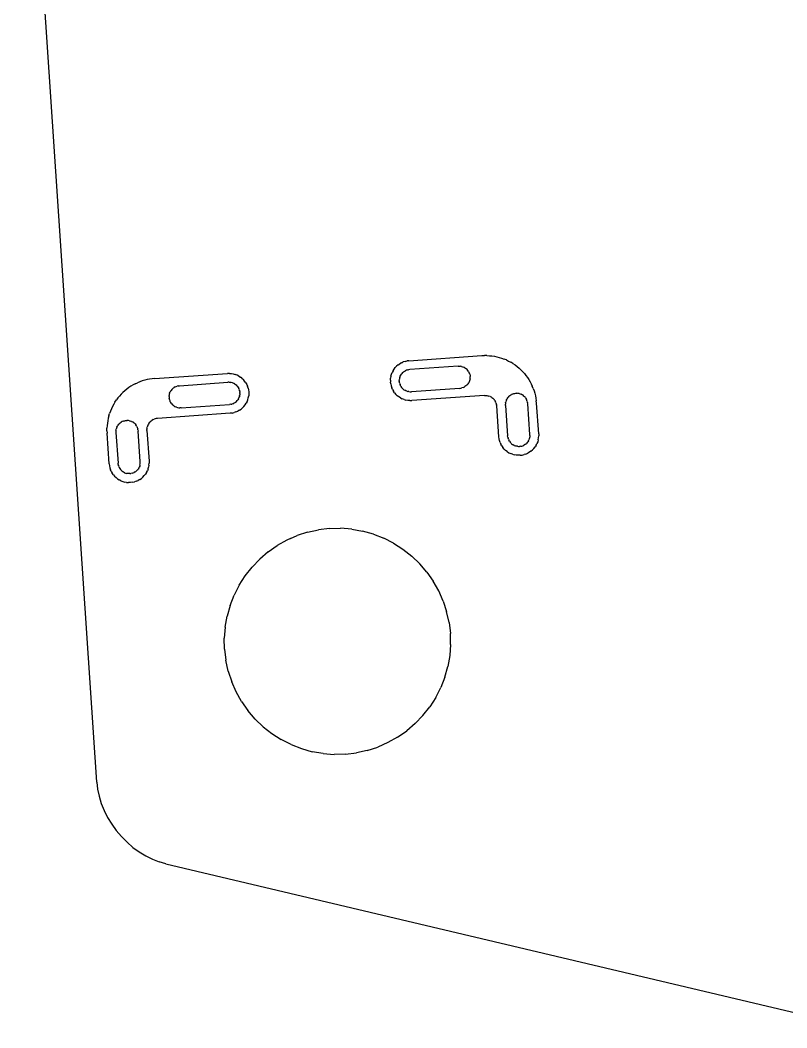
# Model space of a CAD drawing. Extents: x -45 to 62, y -48 to 31.
# Drawn here: x -44.65 to -27.38, y -12.59 to 10.12 of the extents above; entities that cross this region are included whole.
import ezdxf

# ---------------------------------------------------------------- set-up
doc = ezdxf.new("R2010")
doc.units = 0

msp = doc.modelspace()

# ---------------------------------------------------------------- linework, layer by layer
for p, q in [((-42.93, -7.056), (-44.655, 18.778)), ((-35.894, 2.443), (-34.253, 2.558)), ((-34.253, 2.558), (-34.196, 2.561)), ((-34.14, 2.56), (-34.196, 2.561)), ((-34.14, 2.56), (-34.083, 2.557)), ((-34.083, 2.557), (-34.027, 2.552)), ((-34.027, 2.552), (-33.971, 2.543)), ((-33.971, 2.543), (-33.915, 2.532)), ((-33.915, 2.532), (-33.86, 2.518)), ((-33.86, 2.518), (-33.806, 2.501)), ((-33.806, 2.501), (-33.753, 2.482)), ((-36.23, 2.255), (-36.202, 2.29)), ((-36.202, 2.29), (-36.172, 2.321)), ((-36.138, 2.35), (-36.172, 2.321)), ((-36.138, 2.35), (-36.102, 2.375)), ((-36.063, 2.397), (-36.102, 2.375)), ((-36.063, 2.397), (-36.023, 2.415)), ((-35.981, 2.428), (-36.023, 2.415)), ((-35.981, 2.428), (-35.938, 2.438)), ((-35.894, 2.443), (-35.938, 2.438)), ((-34.788, 2.32), (-35.875, 2.244)), ((-34.788, 2.32), (-34.758, 2.321)), ((-34.758, 2.321), (-34.734, 2.319)), ((-34.71, 2.314), (-34.734, 2.319)), ((-34.71, 2.314), (-34.686, 2.308)), ((-34.686, 2.308), (-34.663, 2.299)), ((-34.641, 2.288), (-34.663, 2.299)), ((-34.641, 2.288), (-34.621, 2.275)), ((-34.621, 2.275), (-34.602, 2.26)), ((-33.7, 2.46), (-33.753, 2.482)), ((-33.7, 2.46), (-33.649, 2.435)), ((-33.649, 2.435), (-33.599, 2.409)), ((-33.551, 2.379), (-33.599, 2.409)), ((-33.551, 2.379), (-33.504, 2.348)), ((-33.504, 2.348), (-33.458, 2.314)), ((-33.458, 2.314), (-33.415, 2.277)), ((-33.373, 2.239), (-33.415, 2.277)), ((-41.625, 2.042), (-39.984, 2.157)), ((-39.94, 2.158), (-39.984, 2.157)), ((-39.94, 2.158), (-39.896, 2.155)), ((-39.896, 2.155), (-39.852, 2.147)), ((-39.852, 2.147), (-39.81, 2.135)), ((-39.769, 2.119), (-39.81, 2.135)), ((-39.729, 2.099), (-39.769, 2.119)), ((-39.729, 2.099), (-39.692, 2.075)), ((-39.658, 2.048), (-39.692, 2.075)), ((-39.658, 2.048), (-39.626, 2.017)), ((-36.313, 2.007), (-36.309, 2.051)), ((-36.301, 2.095), (-36.309, 2.051)), ((-36.301, 2.095), (-36.289, 2.137)), ((-36.289, 2.137), (-36.273, 2.178)), ((-36.253, 2.218), (-36.273, 2.178)), ((-36.253, 2.218), (-36.23, 2.255)), ((-36.106, 2.05), (-36.11, 2.026)), ((-36.1, 2.074), (-36.106, 2.05)), ((-36.1, 2.074), (-36.091, 2.096)), ((-36.091, 2.096), (-36.08, 2.118)), ((-36.08, 2.118), (-36.066, 2.139)), ((-36.066, 2.139), (-36.051, 2.158)), ((-36.051, 2.158), (-36.034, 2.176)), ((-36.034, 2.176), (-36.016, 2.192)), ((-36.016, 2.192), (-35.996, 2.206)), ((-35.996, 2.206), (-35.974, 2.218)), ((-35.952, 2.228), (-35.974, 2.218)), ((-35.928, 2.235), (-35.952, 2.228)), ((-35.928, 2.235), (-35.904, 2.241)), ((-35.875, 2.244), (-35.904, 2.241)), ((-34.584, 2.243), (-34.602, 2.26)), ((-34.568, 2.224), (-34.584, 2.243)), ((-34.554, 2.204), (-34.568, 2.224)), ((-34.554, 2.204), (-34.542, 2.182)), ((-34.532, 2.16), (-34.542, 2.182)), ((-34.524, 2.137), (-34.532, 2.16)), ((-34.524, 2.137), (-34.519, 2.113)), ((-34.519, 2.113), (-34.516, 2.088)), ((-34.518, 2.039), (-34.516, 2.064)), ((-34.516, 2.064), (-34.516, 2.088)), ((-33.373, 2.239), (-33.333, 2.199)), ((-33.295, 2.157), (-33.333, 2.199)), ((-33.295, 2.157), (-33.259, 2.113)), ((-33.259, 2.113), (-33.226, 2.067)), ((-33.226, 2.067), (-33.194, 2.02)), ((-42.206, 1.837), (-42.252, 1.804)), ((-42.159, 1.868), (-42.206, 1.837)), ((-42.11, 1.897), (-42.159, 1.868)), ((-42.06, 1.924), (-42.11, 1.897)), ((-42.06, 1.924), (-42.009, 1.948)), ((-41.956, 1.969), (-42.009, 1.948)), ((-41.903, 1.988), (-41.956, 1.969)), ((-41.848, 2.005), (-41.903, 1.988)), ((-41.793, 2.018), (-41.848, 2.005)), ((-41.738, 2.029), (-41.793, 2.018)), ((-41.682, 2.037), (-41.738, 2.029)), ((-41.625, 2.042), (-41.682, 2.037)), ((-41.203, 1.829), (-41.222, 1.813)), ((-41.203, 1.829), (-41.183, 1.843)), ((-41.161, 1.855), (-41.183, 1.843)), ((-41.161, 1.855), (-41.139, 1.865)), ((-41.139, 1.865), (-41.116, 1.873)), ((-41.092, 1.878), (-41.116, 1.873)), ((-41.092, 1.878), (-41.063, 1.881)), ((-41.063, 1.881), (-39.975, 1.957)), ((-39.946, 1.958), (-39.975, 1.957)), ((-39.946, 1.958), (-39.921, 1.956)), ((-39.897, 1.952), (-39.921, 1.956)), ((-39.873, 1.945), (-39.897, 1.952)), ((-39.873, 1.945), (-39.851, 1.936)), ((-39.829, 1.925), (-39.851, 1.936)), ((-39.829, 1.925), (-39.808, 1.912)), ((-39.808, 1.912), (-39.789, 1.897)), ((-39.789, 1.897), (-39.771, 1.88)), ((-39.771, 1.88), (-39.755, 1.861)), ((-39.755, 1.861), (-39.741, 1.841)), ((-39.741, 1.841), (-39.729, 1.82)), ((-39.719, 1.797), (-39.729, 1.82)), ((-39.597, 1.984), (-39.626, 2.017)), ((-39.572, 1.948), (-39.597, 1.984)), ((-39.572, 1.948), (-39.55, 1.909)), ((-39.55, 1.909), (-39.532, 1.869)), ((-39.519, 1.827), (-39.532, 1.869)), ((-39.519, 1.827), (-39.509, 1.784)), ((-36.313, 2.007), (-36.312, 1.963)), ((-36.306, 1.919), (-36.312, 1.963)), ((-36.306, 1.919), (-36.297, 1.876)), ((-36.297, 1.876), (-36.283, 1.834)), ((-36.265, 1.793), (-36.283, 1.834)), ((-36.112, 2.001), (-36.11, 2.026)), ((-36.112, 2.001), (-36.112, 1.977)), ((-36.109, 1.953), (-36.112, 1.977)), ((-36.104, 1.929), (-36.109, 1.953)), ((-36.104, 1.929), (-36.096, 1.905)), ((-36.086, 1.883), (-36.096, 1.905)), ((-36.074, 1.861), (-36.086, 1.883)), ((-36.074, 1.861), (-36.06, 1.841)), ((-36.06, 1.841), (-36.044, 1.823)), ((-36.027, 1.806), (-36.044, 1.823)), ((-34.753, 1.821), (-35.84, 1.745)), ((-34.753, 1.821), (-34.724, 1.825)), ((-34.724, 1.825), (-34.7, 1.83)), ((-34.676, 1.838), (-34.7, 1.83)), ((-34.676, 1.838), (-34.654, 1.847)), ((-34.633, 1.86), (-34.654, 1.847)), ((-34.612, 1.874), (-34.633, 1.86)), ((-34.594, 1.889), (-34.612, 1.874)), ((-34.577, 1.907), (-34.594, 1.889)), ((-34.562, 1.926), (-34.577, 1.907)), ((-34.562, 1.926), (-34.549, 1.947)), ((-34.537, 1.969), (-34.549, 1.947)), ((-34.529, 1.992), (-34.537, 1.969)), ((-34.522, 2.015), (-34.529, 1.992)), ((-34.518, 2.039), (-34.522, 2.015)), ((-33.194, 2.02), (-33.165, 1.971)), ((-33.165, 1.971), (-33.139, 1.921)), ((-33.139, 1.921), (-33.115, 1.87)), ((-33.093, 1.817), (-33.115, 1.87)), ((-33.093, 1.817), (-33.074, 1.764)), ((-42.452, 1.604), (-42.486, 1.559)), ((-42.416, 1.648), (-42.452, 1.604)), ((-42.378, 1.69), (-42.416, 1.648)), ((-42.338, 1.73), (-42.378, 1.69)), ((-42.296, 1.768), (-42.338, 1.73)), ((-42.252, 1.804), (-42.296, 1.768)), ((-41.3, 1.639), (-41.298, 1.663)), ((-41.3, 1.639), (-41.299, 1.614)), ((-41.299, 1.614), (-41.296, 1.59)), ((-41.294, 1.687), (-41.298, 1.663)), ((-41.287, 1.711), (-41.294, 1.687)), ((-41.287, 1.711), (-41.278, 1.734)), ((-41.267, 1.756), (-41.278, 1.734)), ((-41.267, 1.756), (-41.254, 1.776)), ((-41.239, 1.795), (-41.254, 1.776)), ((-41.222, 1.813), (-41.239, 1.795)), ((-39.736, 1.584), (-39.725, 1.606)), ((-39.725, 1.606), (-39.716, 1.629)), ((-39.719, 1.797), (-39.712, 1.774)), ((-39.709, 1.653), (-39.716, 1.629)), ((-39.707, 1.75), (-39.712, 1.774)), ((-39.709, 1.653), (-39.705, 1.677)), ((-39.707, 1.75), (-39.704, 1.726)), ((-39.703, 1.701), (-39.705, 1.677)), ((-39.703, 1.701), (-39.704, 1.726)), ((-39.526, 1.565), (-39.514, 1.608)), ((-39.514, 1.608), (-39.506, 1.651)), ((-39.509, 1.784), (-39.504, 1.74)), ((-39.503, 1.696), (-39.506, 1.651)), ((-39.504, 1.74), (-39.503, 1.696)), ((-36.265, 1.793), (-36.244, 1.755)), ((-36.219, 1.719), (-36.244, 1.755)), ((-36.219, 1.719), (-36.19, 1.685)), ((-36.19, 1.685), (-36.158, 1.655)), ((-36.123, 1.627), (-36.158, 1.655)), ((-36.086, 1.604), (-36.123, 1.627)), ((-36.086, 1.604), (-36.047, 1.584)), ((-36.027, 1.806), (-36.007, 1.791)), ((-36.007, 1.791), (-35.987, 1.777)), ((-35.965, 1.766), (-35.987, 1.777)), ((-35.942, 1.757), (-35.965, 1.766)), ((-35.942, 1.757), (-35.918, 1.751)), ((-35.894, 1.747), (-35.918, 1.751)), ((-35.894, 1.747), (-35.87, 1.745)), ((-35.87, 1.745), (-35.84, 1.745)), ((-34.19, 1.66), (-35.831, 1.545)), ((-34.19, 1.66), (-34.165, 1.661)), ((-34.165, 1.661), (-34.14, 1.659)), ((-34.14, 1.659), (-34.116, 1.654)), ((-34.116, 1.654), (-34.092, 1.648)), ((-34.068, 1.638), (-34.092, 1.648)), ((-34.068, 1.638), (-34.046, 1.627)), ((-34.046, 1.627), (-34.025, 1.614)), ((-34.025, 1.614), (-34.005, 1.598)), ((-34.005, 1.598), (-33.987, 1.581)), ((-33.673, 1.605), (-33.686, 1.584)), ((-33.658, 1.624), (-33.673, 1.605)), ((-33.641, 1.641), (-33.658, 1.624)), ((-33.641, 1.641), (-33.623, 1.657)), ((-33.623, 1.657), (-33.602, 1.671)), ((-33.602, 1.671), (-33.581, 1.683)), ((-33.559, 1.693), (-33.581, 1.683)), ((-33.559, 1.693), (-33.535, 1.701)), ((-33.535, 1.701), (-33.511, 1.706)), ((-33.511, 1.706), (-33.487, 1.709)), ((-33.487, 1.709), (-33.463, 1.71)), ((-33.438, 1.708), (-33.463, 1.71)), ((-33.414, 1.703), (-33.438, 1.708)), ((-33.414, 1.703), (-33.39, 1.697)), ((-33.39, 1.697), (-33.368, 1.688)), ((-33.346, 1.677), (-33.368, 1.688)), ((-33.325, 1.664), (-33.346, 1.677)), ((-33.306, 1.648), (-33.325, 1.664)), ((-33.306, 1.648), (-33.288, 1.631)), ((-33.272, 1.613), (-33.288, 1.631)), ((-33.272, 1.613), (-33.258, 1.593)), ((-33.258, 1.593), (-33.246, 1.571)), ((-33.074, 1.764), (-33.058, 1.71)), ((-33.058, 1.71), (-33.045, 1.655)), ((-33.045, 1.655), (-33.034, 1.599)), ((-33.034, 1.599), (-33.026, 1.543)), ((-42.574, 1.413), (-42.599, 1.362)), ((-42.547, 1.463), (-42.574, 1.413)), ((-42.518, 1.512), (-42.547, 1.463)), ((-42.518, 1.512), (-42.486, 1.559)), ((-41.291, 1.566), (-41.296, 1.59)), ((-41.291, 1.566), (-41.283, 1.543)), ((-41.274, 1.52), (-41.283, 1.543)), ((-41.262, 1.499), (-41.274, 1.52)), ((-41.248, 1.479), (-41.262, 1.499)), ((-41.248, 1.479), (-41.232, 1.46)), ((-41.214, 1.443), (-41.232, 1.46)), ((-41.195, 1.428), (-41.214, 1.443)), ((-41.174, 1.415), (-41.195, 1.428)), ((-41.174, 1.415), (-41.152, 1.404)), ((-41.129, 1.395), (-41.152, 1.404)), ((-41.129, 1.395), (-41.106, 1.388)), ((-41.106, 1.388), (-41.082, 1.384)), ((-41.082, 1.384), (-41.057, 1.382)), ((-41.028, 1.382), (-41.057, 1.382)), ((-41.028, 1.382), (-39.94, 1.459)), ((-39.911, 1.462), (-39.94, 1.459)), ((-39.911, 1.462), (-39.887, 1.467)), ((-39.864, 1.475), (-39.887, 1.467)), ((-39.864, 1.475), (-39.841, 1.485)), ((-39.82, 1.497), (-39.841, 1.485)), ((-39.8, 1.511), (-39.82, 1.497)), ((-39.8, 1.511), (-39.781, 1.527)), ((-39.781, 1.527), (-39.764, 1.544)), ((-39.764, 1.544), (-39.749, 1.564)), ((-39.736, 1.584), (-39.749, 1.564)), ((-39.644, 1.381), (-39.677, 1.352)), ((-39.613, 1.413), (-39.644, 1.381)), ((-39.613, 1.413), (-39.586, 1.448)), ((-39.586, 1.448), (-39.562, 1.485)), ((-39.542, 1.524), (-39.562, 1.485)), ((-39.542, 1.524), (-39.526, 1.565)), ((-36.005, 1.568), (-36.047, 1.584)), ((-36.005, 1.568), (-35.963, 1.556)), ((-35.919, 1.548), (-35.963, 1.556)), ((-35.875, 1.544), (-35.919, 1.548)), ((-35.875, 1.544), (-35.831, 1.545)), ((-33.987, 1.581), (-33.971, 1.562)), ((-33.957, 1.541), (-33.971, 1.562)), ((-33.957, 1.541), (-33.944, 1.52)), ((-33.934, 1.497), (-33.944, 1.52)), ((-33.934, 1.497), (-33.927, 1.473)), ((-33.927, 1.473), (-33.921, 1.448)), ((-33.918, 1.424), (-33.921, 1.448)), ((-33.87, 0.73), (-33.918, 1.424)), ((-33.717, 1.491), (-33.719, 1.467)), ((-33.719, 1.438), (-33.719, 1.467)), ((-33.719, 1.438), (-33.671, 0.749)), ((-33.717, 1.491), (-33.713, 1.516)), ((-33.706, 1.539), (-33.713, 1.516)), ((-33.698, 1.562), (-33.706, 1.539)), ((-33.698, 1.562), (-33.686, 1.584)), ((-33.236, 1.549), (-33.246, 1.571)), ((-33.229, 1.526), (-33.236, 1.549)), ((-33.229, 1.526), (-33.223, 1.502)), ((-33.22, 1.472), (-33.223, 1.502)), ((-33.172, 0.784), (-33.22, 1.472)), ((-33.02, 1.486), (-33.026, 1.543)), ((-32.972, 0.793), (-33.02, 1.486)), ((-42.671, 1.148), (-42.682, 1.092)), ((-42.657, 1.203), (-42.671, 1.148)), ((-42.657, 1.203), (-42.64, 1.257)), ((-42.621, 1.31), (-42.64, 1.257)), ((-42.599, 1.362), (-42.621, 1.31)), ((-41.612, 1.136), (-41.635, 1.129)), ((-41.587, 1.142), (-41.612, 1.136)), ((-41.562, 1.145), (-41.587, 1.142)), ((-39.921, 1.259), (-41.562, 1.145)), ((-39.878, 1.265), (-39.921, 1.259)), ((-39.878, 1.265), (-39.834, 1.274)), ((-39.792, 1.288), (-39.834, 1.274)), ((-39.792, 1.288), (-39.752, 1.306)), ((-39.713, 1.327), (-39.752, 1.306)), ((-39.713, 1.327), (-39.677, 1.352)), ((-42.696, 0.98), (-42.699, 0.923)), ((-42.699, 0.866), (-42.699, 0.923)), ((-42.69, 1.036), (-42.696, 0.98)), ((-42.682, 1.092), (-42.69, 1.036)), ((-42.485, 0.925), (-42.492, 0.902)), ((-42.476, 0.948), (-42.485, 0.925)), ((-42.476, 0.948), (-42.465, 0.97)), ((-42.465, 0.97), (-42.452, 0.991)), ((-42.437, 1.01), (-42.452, 0.991)), ((-42.437, 1.01), (-42.42, 1.028)), ((-42.42, 1.028), (-42.401, 1.044)), ((-42.401, 1.044), (-42.381, 1.058)), ((-42.36, 1.07), (-42.381, 1.058)), ((-42.337, 1.079), (-42.36, 1.07)), ((-42.337, 1.079), (-42.314, 1.087)), ((-42.314, 1.087), (-42.29, 1.092)), ((-42.266, 1.095), (-42.29, 1.092)), ((-42.266, 1.095), (-42.241, 1.096)), ((-42.217, 1.094), (-42.241, 1.096)), ((-42.193, 1.09), (-42.217, 1.094)), ((-42.193, 1.09), (-42.169, 1.083)), ((-42.146, 1.074), (-42.169, 1.083)), ((-42.146, 1.074), (-42.124, 1.063)), ((-42.104, 1.05), (-42.124, 1.063)), ((-42.104, 1.05), (-42.084, 1.035)), ((-42.067, 1.018), (-42.084, 1.035)), ((-42.067, 1.018), (-42.051, 0.999)), ((-42.037, 0.979), (-42.051, 0.999)), ((-42.025, 0.958), (-42.037, 0.979)), ((-42.025, 0.958), (-42.015, 0.935)), ((-42.015, 0.935), (-42.007, 0.912)), ((-42.002, 0.888), (-42.007, 0.912)), ((-41.798, 0.922), (-41.799, 0.897)), ((-41.798, 0.922), (-41.793, 0.947)), ((-41.786, 0.971), (-41.793, 0.947)), ((-41.777, 0.994), (-41.786, 0.971)), ((-41.766, 1.017), (-41.777, 0.994)), ((-41.752, 1.038), (-41.766, 1.017)), ((-41.737, 1.058), (-41.752, 1.038)), ((-41.737, 1.058), (-41.72, 1.076)), ((-41.701, 1.092), (-41.72, 1.076)), ((-41.701, 1.092), (-41.68, 1.106)), ((-41.658, 1.118), (-41.68, 1.106)), ((-41.658, 1.118), (-41.635, 1.129)), ((-42.699, 0.866), (-42.697, 0.81)), ((-42.648, 0.116), (-42.697, 0.81)), ((-42.496, 0.878), (-42.498, 0.853)), ((-42.498, 0.853), (-42.497, 0.824)), ((-42.497, 0.824), (-42.449, 0.135)), ((-42.496, 0.878), (-42.492, 0.902)), ((-42.002, 0.888), (-41.998, 0.859)), ((-41.95, 0.17), (-41.998, 0.859)), ((-41.799, 0.872), (-41.799, 0.897)), ((-41.799, 0.872), (-41.75, 0.179)), ((-33.864, 0.686), (-33.87, 0.73)), ((-33.855, 0.643), (-33.864, 0.686)), ((-33.667, 0.72), (-33.671, 0.749)), ((-33.667, 0.72), (-33.662, 0.696)), ((-33.654, 0.673), (-33.662, 0.696)), ((-33.184, 0.682), (-33.193, 0.66)), ((-33.177, 0.706), (-33.184, 0.682)), ((-33.173, 0.73), (-33.177, 0.706)), ((-33.171, 0.755), (-33.173, 0.73)), ((-33.171, 0.755), (-33.172, 0.784)), ((-32.982, 0.661), (-32.974, 0.705)), ((-32.974, 0.705), (-32.971, 0.749)), ((-32.972, 0.793), (-32.971, 0.749)), ((-33.841, 0.601), (-33.855, 0.643)), ((-33.841, 0.601), (-33.824, 0.561)), ((-33.802, 0.522), (-33.824, 0.561)), ((-33.802, 0.522), (-33.777, 0.486)), ((-33.748, 0.453), (-33.777, 0.486)), ((-33.654, 0.673), (-33.644, 0.65)), ((-33.632, 0.629), (-33.644, 0.65)), ((-33.632, 0.629), (-33.618, 0.609)), ((-33.602, 0.59), (-33.618, 0.609)), ((-33.602, 0.59), (-33.589, 0.577)), ((-33.589, 0.577), (-33.585, 0.573)), ((-33.585, 0.573), (-33.565, 0.558)), ((-33.565, 0.558), (-33.545, 0.545)), ((-33.523, 0.534), (-33.545, 0.545)), ((-33.523, 0.534), (-33.5, 0.525)), ((-33.476, 0.518), (-33.5, 0.525)), ((-33.452, 0.514), (-33.476, 0.518)), ((-33.452, 0.514), (-33.428, 0.512)), ((-33.428, 0.512), (-33.403, 0.512)), ((-33.379, 0.515), (-33.403, 0.512)), ((-33.379, 0.515), (-33.355, 0.521)), ((-33.355, 0.521), (-33.332, 0.528)), ((-33.332, 0.528), (-33.309, 0.538)), ((-33.288, 0.55), (-33.309, 0.538)), ((-33.268, 0.564), (-33.288, 0.55)), ((-33.268, 0.564), (-33.249, 0.58)), ((-33.232, 0.598), (-33.249, 0.58)), ((-33.232, 0.598), (-33.217, 0.617)), ((-33.204, 0.638), (-33.217, 0.617)), ((-33.204, 0.638), (-33.193, 0.66)), ((-33.081, 0.466), (-33.112, 0.435)), ((-33.081, 0.466), (-33.054, 0.501)), ((-33.03, 0.538), (-33.054, 0.501)), ((-33.03, 0.538), (-33.01, 0.578)), ((-32.994, 0.619), (-33.01, 0.578)), ((-32.982, 0.661), (-32.994, 0.619)), ((-33.748, 0.453), (-33.727, 0.433)), ((-33.727, 0.433), (-33.716, 0.422)), ((-33.681, 0.395), (-33.716, 0.422)), ((-33.681, 0.395), (-33.644, 0.371)), ((-33.644, 0.371), (-33.605, 0.351)), ((-33.564, 0.335), (-33.605, 0.351)), ((-33.564, 0.335), (-33.521, 0.323)), ((-33.478, 0.315), (-33.521, 0.323)), ((-33.434, 0.312), (-33.478, 0.315)), ((-33.389, 0.313), (-33.434, 0.312)), ((-33.389, 0.313), (-33.346, 0.318)), ((-33.346, 0.318), (-33.302, 0.327)), ((-33.26, 0.341), (-33.302, 0.327)), ((-33.26, 0.341), (-33.22, 0.359)), ((-33.181, 0.381), (-33.22, 0.359)), ((-33.145, 0.406), (-33.181, 0.381)), ((-33.145, 0.406), (-33.112, 0.435)), ((-42.648, 0.116), (-42.643, 0.073)), ((-42.643, 0.073), (-42.633, 0.029)), ((-42.633, 0.029), (-42.62, -0.013)), ((-42.446, 0.106), (-42.449, 0.135)), ((-42.446, 0.106), (-42.44, 0.082)), ((-42.433, 0.059), (-42.44, 0.082)), ((-42.433, 0.059), (-42.423, 0.036)), ((-42.423, 0.036), (-42.411, 0.015)), ((-42.411, 0.015), (-42.397, -0.005)), ((-42.007, -0.012), (-41.996, 0.003)), ((-41.983, 0.024), (-41.996, 0.003)), ((-41.983, 0.024), (-41.971, 0.046)), ((-41.962, 0.069), (-41.971, 0.046)), ((-41.956, 0.092), (-41.962, 0.069)), ((-41.956, 0.092), (-41.952, 0.116)), ((-41.952, 0.116), (-41.95, 0.141)), ((-41.95, 0.141), (-41.95, 0.17)), ((-41.773, 0.005), (-41.789, -0.036)), ((-41.773, 0.005), (-41.761, 0.048)), ((-41.753, 0.091), (-41.761, 0.048)), ((-41.753, 0.091), (-41.75, 0.135)), ((-41.75, 0.179), (-41.75, 0.135)), ((-42.602, -0.053), (-42.62, -0.013)), ((-42.602, -0.053), (-42.58, -0.092)), ((-42.555, -0.128), (-42.58, -0.092)), ((-42.555, -0.128), (-42.526, -0.161)), ((-42.526, -0.161), (-42.495, -0.192)), ((-42.46, -0.219), (-42.495, -0.192)), ((-42.46, -0.219), (-42.423, -0.243)), ((-42.381, -0.024), (-42.397, -0.005)), ((-42.363, -0.041), (-42.381, -0.024)), ((-42.363, -0.041), (-42.344, -0.056)), ((-42.344, -0.056), (-42.323, -0.069)), ((-42.301, -0.08), (-42.323, -0.069)), ((-42.301, -0.08), (-42.279, -0.089)), ((-42.279, -0.089), (-42.255, -0.096)), ((-42.231, -0.1), (-42.255, -0.096)), ((-42.206, -0.102), (-42.231, -0.1)), ((-42.182, -0.101), (-42.206, -0.102)), ((-42.182, -0.101), (-42.158, -0.098)), ((-42.134, -0.093), (-42.158, -0.098)), ((-42.134, -0.093), (-42.11, -0.086)), ((-42.11, -0.086), (-42.088, -0.076)), ((-42.067, -0.064), (-42.088, -0.076)), ((-42.067, -0.064), (-42.046, -0.05)), ((-42.028, -0.034), (-42.046, -0.05)), ((-42.011, -0.016), (-42.028, -0.034)), ((-42.007, -0.012), (-42.011, -0.016)), ((-41.96, -0.233), (-41.924, -0.208)), ((-41.89, -0.179), (-41.924, -0.208)), ((-41.89, -0.179), (-41.86, -0.147)), ((-41.86, -0.147), (-41.85, -0.135)), ((-41.85, -0.135), (-41.832, -0.113)), ((-41.809, -0.076), (-41.832, -0.113)), ((-41.809, -0.076), (-41.789, -0.036)), ((-42.383, -0.263), (-42.423, -0.243)), ((-42.383, -0.263), (-42.342, -0.279)), ((-42.342, -0.279), (-42.3, -0.291)), ((-42.256, -0.299), (-42.3, -0.291)), ((-42.256, -0.299), (-42.212, -0.302)), ((-42.168, -0.301), (-42.212, -0.302)), ((-42.124, -0.296), (-42.168, -0.301)), ((-42.124, -0.296), (-42.081, -0.286)), ((-42.039, -0.273), (-42.081, -0.286)), ((-42.039, -0.273), (-41.999, -0.255)), ((-41.96, -0.233), (-41.999, -0.255)), ((-37.684, -1.338), (-37.932, -1.368)), ((-37.684, -1.338), (-37.434, -1.333)), ((-37.184, -1.352), (-37.434, -1.333)), ((-37.184, -1.352), (-36.938, -1.396)), ((-38.563, -1.565), (-38.644, -1.6)), ((-38.563, -1.565), (-38.415, -1.499)), ((-38.177, -1.422), (-38.415, -1.499)), ((-38.177, -1.422), (-37.932, -1.368)), ((-36.697, -1.464), (-36.938, -1.396)), ((-36.697, -1.464), (-36.464, -1.555)), ((-36.241, -1.668), (-36.464, -1.555)), ((-39.067, -1.866), (-38.862, -1.723)), ((-38.644, -1.6), (-38.862, -1.723)), ((-36.241, -1.668), (-36.03, -1.803)), ((-36.03, -1.803), (-35.833, -1.958)), ((-39.43, -2.209), (-39.257, -2.029)), ((-39.067, -1.866), (-39.257, -2.029)), ((-35.833, -1.958), (-35.652, -2.131)), ((-39.585, -2.406), (-39.43, -2.209)), ((-35.49, -2.321), (-35.652, -2.131)), ((-39.72, -2.617), (-39.585, -2.406)), ((-35.49, -2.321), (-35.346, -2.526)), ((-39.72, -2.617), (-39.833, -2.84)), ((-35.224, -2.744), (-35.346, -2.526)), ((-39.924, -3.073), (-39.833, -2.84)), ((-35.123, -2.973), (-35.224, -2.744)), ((-39.924, -3.073), (-39.992, -3.314)), ((-35.123, -2.973), (-35.046, -3.211)), ((-40.036, -3.56), (-39.992, -3.314)), ((-34.992, -3.456), (-35.046, -3.211)), ((-40.036, -3.56), (-40.055, -3.81)), ((-34.992, -3.456), (-34.962, -3.704)), ((-40.05, -4.06), (-40.055, -3.81)), ((-34.957, -3.954), (-34.962, -3.704)), ((-40.05, -4.06), (-40.02, -4.308)), ((-34.957, -3.954), (-34.976, -4.204)), ((-39.966, -4.553), (-40.02, -4.308)), ((-34.976, -4.204), (-35.02, -4.45)), ((-35.088, -4.691), (-35.02, -4.45)), ((-39.966, -4.553), (-39.889, -4.791)), ((-35.088, -4.691), (-35.179, -4.924)), ((-39.788, -5.02), (-39.889, -4.791)), ((-35.292, -5.147), (-35.179, -4.924)), ((-39.665, -5.238), (-39.788, -5.02)), ((-35.292, -5.147), (-35.427, -5.358)), ((-39.665, -5.238), (-39.522, -5.443)), ((-39.359, -5.633), (-39.522, -5.443)), ((-35.581, -5.555), (-35.427, -5.358)), ((-39.359, -5.633), (-39.179, -5.807)), ((-35.581, -5.555), (-35.755, -5.736)), ((-39.179, -5.807), (-38.982, -5.961)), ((-36.15, -6.042), (-35.945, -5.898)), ((-35.755, -5.736), (-35.945, -5.898)), ((-38.982, -5.961), (-38.771, -6.096)), ((-38.548, -6.209), (-38.771, -6.096)), ((-36.15, -6.042), (-36.368, -6.164)), ((-38.548, -6.209), (-38.315, -6.3)), ((-38.315, -6.3), (-38.074, -6.368)), ((-36.835, -6.342), (-37.08, -6.396)), ((-36.835, -6.342), (-36.597, -6.265)), ((-36.368, -6.164), (-36.597, -6.265)), ((-37.828, -6.412), (-38.074, -6.368)), ((-37.828, -6.412), (-37.578, -6.431)), ((-37.328, -6.426), (-37.578, -6.431)), ((-37.328, -6.426), (-37.08, -6.396)), ((-42.93, -7.056), (-42.911, -7.214)), ((-42.911, -7.214), (-42.877, -7.374)), ((-42.877, -7.374), (-42.827, -7.535)), ((-42.827, -7.535), (-42.763, -7.694)), ((-42.763, -7.694), (-42.684, -7.85)), ((-42.684, -7.85), (-42.592, -8.001)), ((-42.592, -8.001), (-42.488, -8.146)), ((-42.488, -8.146), (-42.373, -8.282)), ((-42.373, -8.282), (-42.247, -8.409)), ((-42.247, -8.409), (-42.113, -8.525)), ((-42.113, -8.525), (-41.972, -8.628)), ((-41.972, -8.628), (-41.826, -8.718)), ((-41.826, -8.718), (-41.676, -8.793)), ((-41.676, -8.793), (-41.523, -8.854)), ((-41.37, -8.898), (-41.523, -8.854)), ((-41.37, -8.898), (-25.757, -12.592))]:
    msp.add_line(p, q)

doc.saveas('drawing.dxf')
